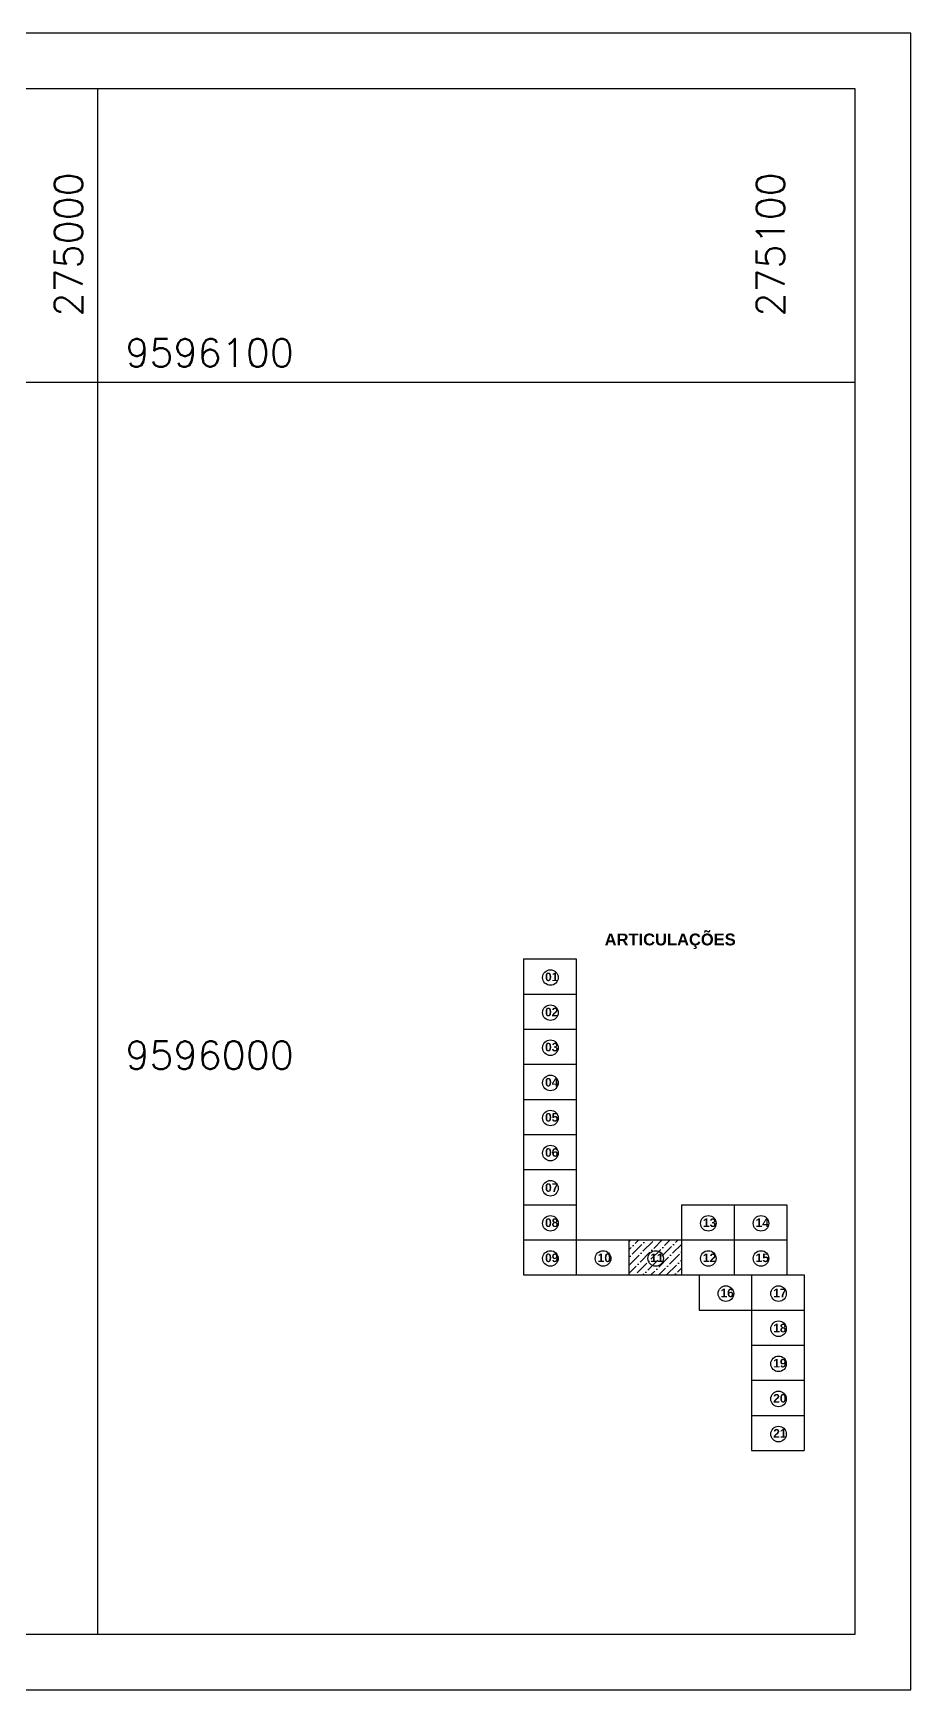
# Model space of a CAD drawing. Header units: millimetres. Extents: x 276147 to 291056, y 9594849 to 9609891.
# Drawn here: x 277158.1 to 277283.1, y 9607268.1 to 9607504 of the extents above; entities that cross this region are included whole.
import ezdxf
from ezdxf.enums import TextEntityAlignment as Align

# ---------------------------------------------------------------- set-up
doc = ezdxf.new("R2010")
doc.units = ezdxf.units.MM
doc.header["$LTSCALE"] = 10
for name, color, linetype in [('2000-Top_malha_coord', 2, 'Continuous'), ('500-dim1', 6, 'Continuous'), ('Top_malha_coord', 8, 'Continuous')]:
    doc.layers.add(name, color=color, linetype=linetype)
doc.styles.add('r80', font='romans.shx')
doc.styles.add('T7', font='arial.ttf')

msp = doc.modelspace()

# ---------------------------------------------------------------- hatches: boundary and pattern name
at = {"layer": 'Top_malha_coord'}
h = msp.add_hatch(dxfattribs=at)
h.set_pattern_fill('ANSI36', color=8, scale=0.25)
h.set_pattern_definition([(45, (15662.7059, 10875.3507), (0.420949505675, 1.54348152081), [1.984375, -0.396875, 0, -0.396875])])
h.paths.add_polyline_path([(277250.42, 9607332.18), (277242.92, 9607332.18), (277242.92, 9607327.18), (277250.42, 9607327.18)])
h.paths.add_polyline_path([(277245.64, 9607329.53, -1), (277247.86, 9607329.53, -1)], flags=0)
h.paths.add_polyline_path([(277245.55, 9607328.34), (277248.05, 9607328.34), (277248.05, 9607330.85), (277245.55, 9607330.85)], flags=24)

# ---------------------------------------------------------------- linework, layer by layer
at = {"layer": '500-dim1', "ltscale": 0.1, "elevation": -585}
for points in [[(276969.38, 9607268.11), (277283.1, 9607268.11), (277283.1, 9607503.99), (276969.38, 9607503.99)], [(276977.33, 9607276.05), (277275.16, 9607276.05), (277275.16, 9607496.05), (276977.33, 9607496.05)]]:
    msp.add_lwpolyline(points, close=True, dxfattribs=at)
at = {"layer": 'Top_malha_coord'}
for p, q in [((277167.3, 9607276.05, -585), (277167.3, 9607496.05, -585)), ((276977.33, 9607454.28, -585), (277275.16, 9607454.28, -585))]:
    msp.add_line(p, q, dxfattribs=at)
at = {"layer": 'Top_malha_coord', "color": 7}
for p, q in [((277227.92, 9607372.18), (277227.92, 9607327.18)), ((277227.92, 9607372.18), (277235.42, 9607372.18)), ((277235.42, 9607372.18), (277235.42, 9607327.18)), ((277227.92, 9607367.18), (277235.42, 9607367.18)), ((277227.92, 9607362.18), (277235.42, 9607362.18)), ((277227.92, 9607357.18), (277235.42, 9607357.18)), ((277227.92, 9607352.18), (277235.42, 9607352.18)), ((277227.92, 9607347.18), (277235.42, 9607347.18)), ((277227.92, 9607342.18), (277235.42, 9607342.18)), ((277227.92, 9607337.18), (277235.42, 9607337.18)), ((277250.42, 9607337.18), (277250.42, 9607327.18)), ((277250.42, 9607337.18), (277265.42, 9607337.18)), ((277257.92, 9607337.18), (277257.92, 9607327.18)), ((277265.42, 9607337.18), (277265.42, 9607327.18)), ((277227.92, 9607332.18), (277265.42, 9607332.18)), ((277242.92, 9607332.18), (277242.92, 9607327.18)), ((277227.92, 9607327.18), (277267.92, 9607327.18)), ((277252.92, 9607327.18), (277252.92, 9607322.18)), ((277260.42, 9607327.18), (277260.42, 9607302.18)), ((277267.92, 9607327.18), (277267.92, 9607302.18)), ((277252.92, 9607322.18), (277267.92, 9607322.18)), ((277260.42, 9607317.18), (277267.92, 9607317.18)), ((277260.42, 9607312.18), (277267.92, 9607312.18)), ((277260.42, 9607307.18), (277267.92, 9607307.18)), ((277260.42, 9607302.18), (277267.92, 9607302.18))]:
    msp.add_line(p, q, dxfattribs=at)
for centre in [(277231.75, 9607369.53), (277231.75, 9607364.53), (277231.75, 9607359.53), (277231.75, 9607354.53), (277231.75, 9607349.53), (277231.75, 9607344.53), (277231.75, 9607339.53), (277231.75, 9607334.53), (277254.25, 9607334.53), (277261.75, 9607334.53), (277231.75, 9607329.53), (277239.25, 9607329.53), (277246.75, 9607329.53), (277254.25, 9607329.53), (277261.75, 9607329.53), (277256.75, 9607324.53), (277264.25, 9607324.53), (277264.25, 9607319.53), (277264.25, 9607314.53), (277264.25, 9607309.53), (277264.25, 9607304.53)]:
    msp.add_circle(centre, 1.11, dxfattribs=at)

# ---------------------------------------------------------------- texts
at = {"layer": '2000-Top_malha_coord', "style": 'r80'}
for s, p in [('275000', (277166.3, 9607463.62, -585)), ('275100', (277266.3, 9607463.62, -585))]:
    msp.add_text(s, height=4, rotation=90, dxfattribs=at).set_placement(p, align=Align.BOTTOM_LEFT)
for s, p in [('9596100', (277171.21, 9607455.28, -585)), ('9596000', (277171.21, 9607355.28, -585))]:
    msp.add_text(s, height=4, dxfattribs=at).set_placement(p, align=Align.BOTTOM_LEFT)
at = {"layer": 'Top_malha_coord', "color": 7, "attachment_point": 1, "style": 'T7'}
for s, insert, char_height in [('{\\fArial|b1|i0|c0|p34;ARTICULAÇÕES}', (277239.48, 9607375.79), 1.6821), ('{\\fArial|b1|i0|c0|p34;01}', (277230.99, 9607370.23), 1.2169), ('{\\fArial|b1|i0|c0|p34;02}', (277230.99, 9607365.23), 1.2169), ('{\\fArial|b1|i0|c0|p34;03}', (277230.99, 9607360.23), 1.2169), ('{\\fArial|b1|i0|c0|p34;04}', (277230.99, 9607355.23), 1.2169), ('{\\fArial|b1|i0|c0|p34;05}', (277230.99, 9607350.23), 1.2169), ('{\\fArial|b1|i0|c0|p34;06}', (277230.99, 9607345.23), 1.2169), ('{\\fArial|b1|i0|c0|p34;07}', (277230.99, 9607340.23), 1.2169), ('{\\fArial|b1|i0|c0|p34;08}', (277230.99, 9607335.23), 1.2169), ('{\\fArial|b1|i0|c0|p34;13}', (277253.49, 9607335.23), 1.2169), ('{\\fArial|b1|i0|c0|p34;14}', (277260.99, 9607335.23), 1.2169), ('{\\fArial|b1|i0|c0|p34;09}', (277230.99, 9607330.23), 1.2169), ('{\\fArial|b1|i0|c0|p34;10}', (277238.49, 9607330.23), 1.2169), ('{\\fArial|b1|i0|c0|p34;11}', (277245.99, 9607330.23), 1.2169), ('{\\fArial|b1|i0|c0|p34;12}', (277253.49, 9607330.23), 1.2169), ('{\\fArial|b1|i0|c0|p34;15}', (277260.99, 9607330.23), 1.2169), ('{\\fArial|b1|i0|c0|p34;16}', (277255.99, 9607325.23), 1.2169), ('{\\fArial|b1|i0|c0|p34;17}', (277263.49, 9607325.23), 1.2169), ('{\\fArial|b1|i0|c0|p34;18}', (277263.49, 9607320.23), 1.2169), ('{\\fArial|b1|i0|c0|p34;19}', (277263.49, 9607315.23), 1.2169), ('{\\fArial|b1|i0|c0|p34;20}', (277263.49, 9607310.23), 1.2169), ('{\\fArial|b1|i0|c0|p34;21}', (277263.49, 9607305.23), 1.2169)]:
    msp.add_mtext_dynamic_manual_height_columns(s, width=9.0598, gutter_width=12.5, heights=[0], dxfattribs=dict(at, insert=insert, char_height=char_height))

doc.saveas('drawing.dxf')
